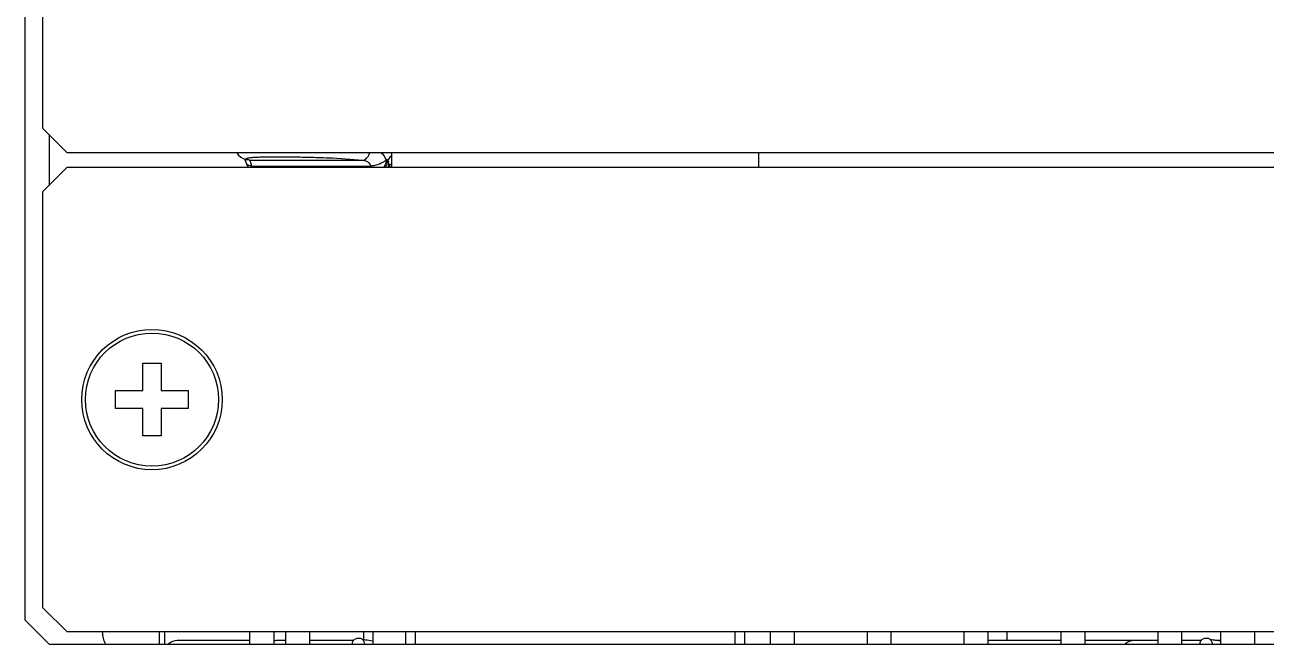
# Model space of a CAD drawing. Header units: millimetres. Extents: x 4086 to 8318, y 123 to 1549.
# Drawn here: x 7079.7 to 7131, y 1029.4 to 1055 of the extents above; entities that cross this region are included whole.
import ezdxf

# ---------------------------------------------------------------- set-up
doc = ezdxf.new("R2010")
doc.units = ezdxf.units.MM
doc.layers.add('00_COMPONENTS', color=7, linetype='Continuous')
doc.layers.add('20_ALL_FEATURES', color=7, linetype='Continuous')

msp = doc.modelspace()

# ---------------------------------------------------------------- linework, layer by layer
at = {"layer": '00_COMPONENTS', "color": 7, "linetype": 'Continuous'}
for p, q in [((7084.574, 1039.867), (7084.574, 1040.992)), ((7084.574, 1040.992), (7085.324, 1040.992)), ((7085.324, 1040.992), (7085.324, 1039.867)), ((7083.449, 1039.117), (7083.449, 1039.867)), ((7083.449, 1039.867), (7084.574, 1039.867)), ((7085.324, 1039.867), (7086.449, 1039.867)), ((7086.449, 1039.867), (7086.449, 1039.117)), ((7084.574, 1039.117), (7083.449, 1039.117)), ((7084.574, 1037.992), (7084.574, 1039.117)), ((7085.324, 1039.117), (7085.324, 1037.992)), ((7086.449, 1039.117), (7085.324, 1039.117)), ((7085.324, 1037.992), (7084.574, 1037.992))]:
    msp.add_line(p, q, dxfattribs=at)
msp.add_circle((7084.949, 1039.492), 2.75, dxfattribs=at)
at = {"layer": '20_ALL_FEATURES', "color": 7, "linetype": 'Continuous'}
for p, q in [((7079.699, 1107.992), (7079.699, 1030.392)), ((7080.449, 1050.692), (7080.449, 1067.892)), ((7081.449, 1049.692), (7080.449, 1050.692)), ((7080.699, 1050.442), (7080.699, 1048.342)), ((7173.949, 1049.692), (7081.449, 1049.692)), ((7094.849, 1049.092), (7094.849, 1049.692)), ((7109.989, 1049.692), (7109.989, 1049.092)), ((7088.763, 1049.434), (7088.788, 1049.392)), ((7088.857, 1049.401), (7088.856, 1049.401)), ((7088.978, 1049.38), (7088.857, 1049.401)), ((7088.978, 1049.38), (7093.649, 1049.38)), ((7080.449, 1048.092), (7081.449, 1049.092)), ((7081.449, 1049.092), (7173.949, 1049.092)), ((7089.078, 1049.14), (7093.985, 1049.14)), ((7080.449, 1030.892), (7080.449, 1048.092)), ((7081.449, 1029.892), (7080.449, 1030.892)), ((7079.699, 1030.392), (7080.699, 1029.392)), ((7173.949, 1029.892), (7081.449, 1029.892)), ((7085.248, 1029.892), (7085.248, 1029.392)), ((7085.47, 1029.892), (7085.47, 1029.392)), ((7088.979, 1029.892), (7088.979, 1029.392)), ((7089.979, 1029.892), (7089.979, 1029.392)), ((7090.473, 1029.392), (7090.473, 1029.892)), ((7091.473, 1029.392), (7091.473, 1029.892)), ((7093.679, 1029.892), (7093.679, 1029.573)), ((7094.073, 1029.892), (7094.073, 1029.392)), ((7095.419, 1029.892), (7095.419, 1029.392)), ((7095.819, 1029.892), (7095.819, 1029.392)), ((7109.019, 1029.892), (7109.019, 1029.392)), ((7109.419, 1029.892), (7109.419, 1029.392)), ((7110.473, 1029.892), (7110.473, 1029.392)), ((7111.473, 1029.392), (7111.473, 1029.892)), ((7114.473, 1029.892), (7114.473, 1029.392)), ((7115.473, 1029.392), (7115.473, 1029.892)), ((7118.473, 1029.892), (7118.473, 1029.392)), ((7119.473, 1029.392), (7119.473, 1029.892)), ((7120.248, 1029.892), (7120.248, 1029.542)), ((7122.473, 1029.892), (7122.473, 1029.392)), ((7123.473, 1029.392), (7123.473, 1029.892)), ((7126.473, 1029.892), (7126.473, 1029.392)), ((7127.473, 1029.392), (7127.473, 1029.892)), ((7129.073, 1029.892), (7129.073, 1029.392)), ((7130.473, 1029.892), (7130.473, 1029.392)), ((7080.699, 1029.392), (7174.699, 1029.392)), ((7088.979, 1029.542), (7085.994, 1029.542)), ((7090.473, 1029.542), (7090.15, 1029.542)), ((7093.275, 1029.542), (7091.473, 1029.542)), ((7122.473, 1029.542), (7119.473, 1029.542)), ((7126.473, 1029.542), (7123.473, 1029.542)), ((7128.275, 1029.542), (7127.473, 1029.542)), ((7129.073, 1029.542), (7128.844, 1029.542))]:
    msp.add_line(p, q, dxfattribs=at)
for points in [[(7088.446, 1049.692), (7088.519, 1049.589), (7088.616, 1049.508), (7088.708, 1049.456)], [(7088.708, 1049.456), (7088.794, 1049.421), (7088.857, 1049.401)], [(7088.788, 1049.392), (7088.828, 1049.304), (7088.848, 1049.247)], [(7094.715, 1049.137), (7094.761, 1049.204), (7094.78, 1049.224)], [(7094.073, 1029.516), (7094.053, 1029.518), (7093.971, 1029.528), (7093.896, 1029.538), (7093.829, 1029.547), (7093.77, 1029.556), (7093.719, 1029.565), (7093.677, 1029.573), (7093.644, 1029.58), (7093.63, 1029.584)], [(7129.073, 1029.516), (7129.053, 1029.518), (7128.971, 1029.528), (7128.896, 1029.538), (7128.829, 1029.547), (7128.77, 1029.556), (7128.719, 1029.565), (7128.677, 1029.573), (7128.644, 1029.58), (7128.63, 1029.584)]]:
    msp.add_lwpolyline(points, dxfattribs=at)
msp.add_circle((7084.949, 1039.492), 2.9, dxfattribs=at)
for centre, radius, start, end in [((7094.088, 1049.423), 0.597, 326.9099, 341.6998), ((7093.556, 1042.619), 6.863, 80.5397, 81.0563), ((7094.057, 1049.432), 0.629, 341.7213, 355.9926), ((7094.667, 1049.646), 0.461, 281.5143, 284.6371), ((7094.667, 1049.645), 0.46, 284.6372, 286.9903), ((7094.666, 1049.648), 0.463, 287.0104, 293.4072), ((7089.647, 1049.336), 0.602, 198.9937, 204.3183), ((7094.554, 1049.336), 0.602, 198.9937, 204.3183), ((7094.114, 1049.406), 0.565, 326.1814, 326.8316), ((7094.284, 1049.388), 0.499, 323.2156, 329.7363), ((7094.482, 1048.675), 0.536, 61.7909, 62.8341), ((7083.899, 1029.892), 1, 180, 210.3605), ((7085.994, 1029.042), 0.5, 90, 135.5147), ((7090.15, 1029.042), 0.5, 90, 110.2232), ((7093.473, 1029.39), 0.251, 56.019, 56.5695), ((7093.475, 1029.393), 0.248, 51.0365, 56.0279), ((7125.491, 1029.042), 0.5, 90, 135.5147), ((7128.473, 1029.39), 0.251, 56.019, 56.5695), ((7128.475, 1029.393), 0.248, 51.0365, 56.0279)]:
    msp.add_arc(centre, radius, start, end, dxfattribs=at)
for points, knots in [([(7093.649, 1049.38), (7093.677, 1049.382), (7093.739, 1049.4), (7093.821, 1049.466), (7093.892, 1049.566), (7093.926, 1049.647), (7093.94, 1049.69)], [0, 0, 0, 0, 0.187737, 0.418158, 0.694185, 1, 1, 1, 1]), ([(7094.623, 1049.398), (7094.61, 1049.428), (7094.556, 1049.538), (7094.479, 1049.637), (7094.411, 1049.697)], [0, 0, 0, 0, 0.263639, 1, 1, 1, 1]), ([(7089.078, 1049.14), (7089.051, 1049.141), (7088.968, 1049.148), (7088.866, 1049.19), (7088.848, 1049.247)], [0, 0, 0, 0, 0.310608, 1, 1, 1, 1]), ([(7088.864, 1049.43), (7088.861, 1049.433), (7088.855, 1049.439), (7088.854, 1049.452), (7088.865, 1049.461), (7088.874, 1049.466), (7088.88, 1049.468)], [0, 0, 0, 0, 0.249564, 0.432041, 0.658846, 1, 1, 1, 1]), ([(7088.978, 1049.38), (7088.953, 1049.388), (7088.914, 1049.402), (7088.876, 1049.42), (7088.864, 1049.43)], [0, 0, 0, 0, 0.622647, 1, 1, 1, 1]), ([(7088.88, 1049.468), (7088.904, 1049.477), (7088.972, 1049.489), (7089.096, 1049.502), (7089.267, 1049.511), (7089.482, 1049.518), (7089.737, 1049.522), (7090.144, 1049.524), (7090.716, 1049.522), (7091.45, 1049.509), (7092.437, 1049.478), (7093.174, 1049.434), (7093.649, 1049.38)], [0, 0, 0, 0, 0.016281, 0.042592, 0.078673, 0.123922, 0.177635, 0.238866, 0.379699, 0.536953, 0.700025, 1, 1, 1, 1]), ([(7089.078, 1049.14), (7089.069, 1049.173), (7089.049, 1049.23), (7089.018, 1049.302), (7088.995, 1049.349), (7088.981, 1049.372), (7088.978, 1049.38)], [0, 0, 0, 0, 0.387488, 0.695194, 0.901901, 1, 1, 1, 1]), ([(7093.649, 1049.38), (7093.722, 1049.374), (7093.87, 1049.332), (7093.959, 1049.206), (7093.985, 1049.14)], [0, 0, 0, 0, 0.510394, 1, 1, 1, 1]), ([(7094.623, 1049.398), (7094.587, 1049.363), (7094.493, 1049.295), (7094.332, 1049.215), (7094.158, 1049.16), (7094.039, 1049.142), (7093.985, 1049.14)], [0, 0, 0, 0, 0.218238, 0.490673, 0.768335, 1, 1, 1, 1]), ([(7094.623, 1049.398), (7094.621, 1049.372), (7094.607, 1049.264), (7094.564, 1049.159), (7094.517, 1049.09)], [0, 0, 0, 0, 0.238568, 1, 1, 1, 1]), ([(7094.849, 1049.575), (7094.834, 1049.563), (7094.773, 1049.506), (7094.72, 1049.441), (7094.684, 1049.388)], [0, 0, 0, 0, 0.228379, 1, 1, 1, 1]), ([(7094.715, 1049.137), (7094.736, 1049.172), (7094.746, 1049.267), (7094.709, 1049.348), (7094.684, 1049.388)], [0, 0, 0, 0, 0.463488, 1, 1, 1, 1]), ([(7094.736, 1049.148), (7094.742, 1049.145), (7094.762, 1049.133), (7094.781, 1049.12), (7094.793, 1049.11)], [0, 0, 0, 0, 0.279806, 1, 1, 1, 1]), ([(7093.223, 1029.396), (7093.224, 1029.44), (7093.244, 1029.507), (7093.3, 1029.577), (7093.374, 1029.628), (7093.487, 1029.654), (7093.575, 1029.624), (7093.612, 1029.6)], [0, 0, 0, 0, 0.249587, 0.375279, 0.501052, 0.750427, 1, 1, 1, 1]), ([(7093.631, 1029.586), (7093.66, 1029.563), (7093.706, 1029.503), (7093.723, 1029.429), (7093.723, 1029.392)], [0, 0, 0, 0, 0.499722, 1, 1, 1, 1]), ([(7128.223, 1029.396), (7128.224, 1029.44), (7128.244, 1029.507), (7128.3, 1029.577), (7128.374, 1029.628), (7128.487, 1029.654), (7128.575, 1029.624), (7128.612, 1029.6)], [0, 0, 0, 0, 0.249587, 0.375279, 0.501052, 0.750427, 1, 1, 1, 1]), ([(7128.631, 1029.586), (7128.66, 1029.563), (7128.706, 1029.503), (7128.723, 1029.429), (7128.723, 1029.392)], [0, 0, 0, 0, 0.499722, 1, 1, 1, 1])]:
    msp.add_open_spline(points, degree=3, knots=knots, dxfattribs=at)
for points in [[(7088.847, 1049.247), (7088.865, 1049.191), (7088.894, 1049.137), (7088.93, 1049.091)], [(7094.793, 1049.11), (7094.8, 1049.104), (7094.806, 1049.098), (7094.811, 1049.092)]]:
    msp.add_open_spline(points, degree=3, dxfattribs=at)

doc.saveas('drawing.dxf')
